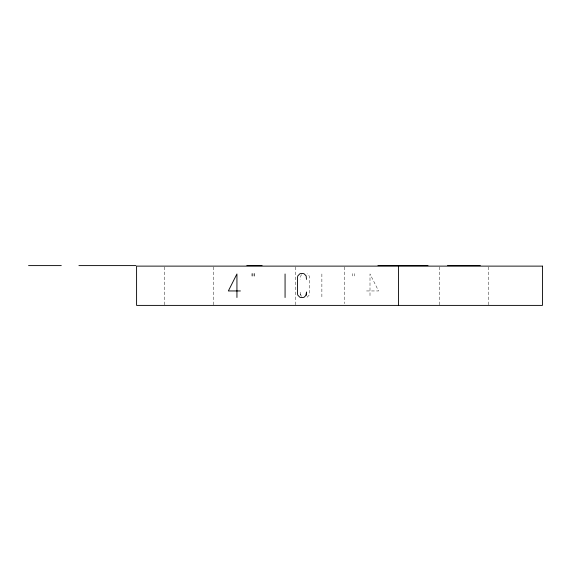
<?xml version="1.0" encoding="UTF-8"?>
<svg xmlns="http://www.w3.org/2000/svg" width="571" height="571" viewBox="0 0 571 571"><rect width="100%" height="100%" fill="white"/><g stroke="black" fill="none" stroke-linecap="round" stroke-linejoin="round"><path stroke-width="0.43" stroke-dasharray="2.85 2.14" d="M301.609 274.637L300.774 275.914L300.46 279.405M307.091 297.227L309.154 295.143L309.468 293.608L309.468 277.47L309.154 275.914L307.091 273.787M366.532 290.953L378.58 290.953L370.001 273.959L370.001 297.505M300.774 295.143L300.46 292.138L300.774 295.143L301.609 296.392M488.448 267L488.448 305.399M439.349 267L439.349 305.399M354.777 273.637L354.777 275.957M352.714 273.637L352.714 275.957M344.427 267L344.427 303.658M321.873 273.987L321.873 297.534M295.335 267L295.335 305.399M213.504 267L213.504 305.399M164.412 267L164.412 305.399"/><path stroke-width="0.86" d="M306.163 295.143L306.47 292.138L306.163 295.143L304.1 297.227A6.873 6.873 0 0 1 299.846 297.227L297.784 295.143L297.47 293.608L297.47 277.47L297.784 275.914L299.846 273.787A6.873 6.873 0 0 1 304.1 273.787L306.163 275.914L306.47 279.405M28.55 265.601L61.283 265.601M78.912 265.601L135.898 265.601M246.85 265.601L262.096 265.601M377.945 265.601L428.007 265.601M447.557 265.601L480.29 265.601M240.405 290.953L228.357 290.953L236.936 273.959L236.936 297.505M398.437 266.122L398.437 305.399M285.065 273.987L285.065 297.534M254.223 273.637L254.223 275.957M252.161 273.637L252.161 275.957M542.45 266.122L136.59 266.122L136.59 305.399L542.45 305.399L542.45 266.122"/></g></svg>
